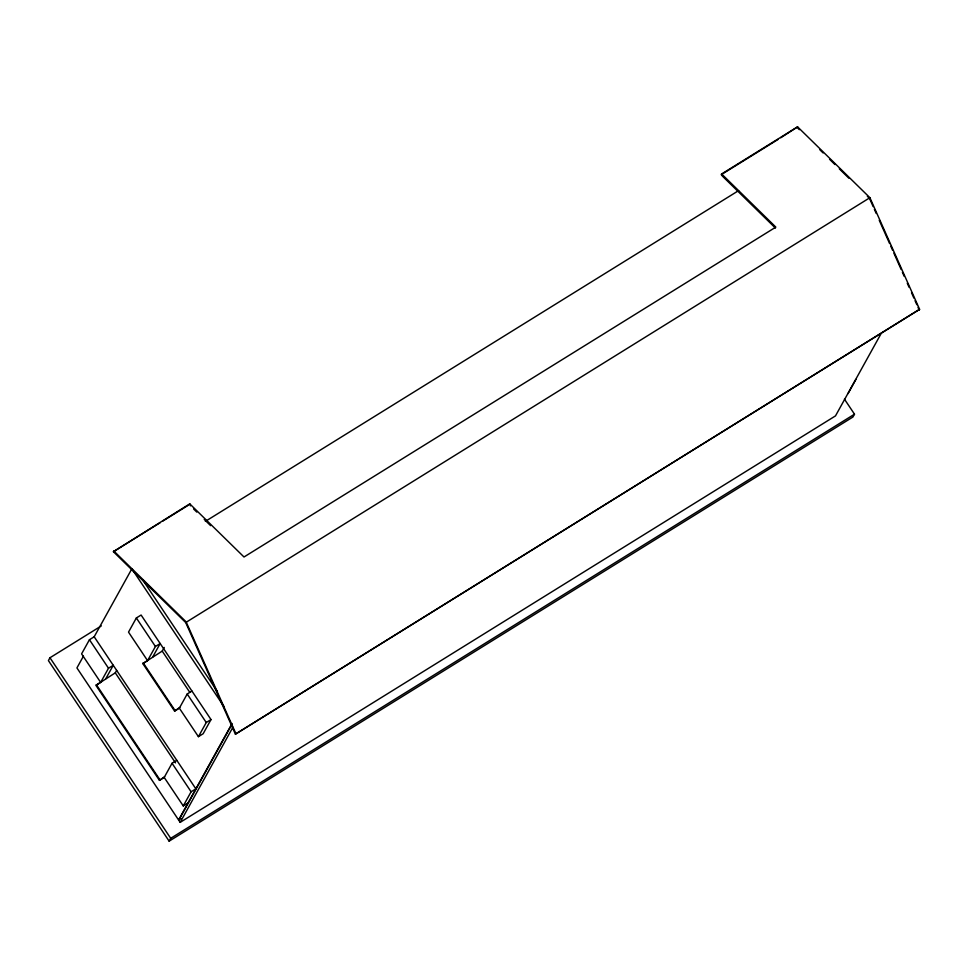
<?xml version="1.0" encoding="UTF-8"?>
<svg xmlns="http://www.w3.org/2000/svg" width="968" height="968" viewBox="0 0 968 968"><rect width="100%" height="100%" fill="white"/><g stroke="black" fill="none" stroke-linecap="round" stroke-linejoin="round"><path stroke-width="1.45" d="M101.289 625.921L49.973 657.756L48.4 660.587L169.134 841.156L852.929 417.014L854.502 414.183L844.435 399.131M113.401 551.699L189.776 503.856L244.009 556.999L775.84 227.117L721.62 173.974L797.596 126.844L869.893 197.702L919.6 309.324L235.406 734.168L185.711 622.545L113.401 551.699L160.264 522.635M131.854 568.821L94.186 636.775L89.443 639.727L81.59 653.884L100.66 682.392L97.09 684.594M83.442 656.159L76.92 667.92L178.596 819.981L180.968 818.505M189.389 504.57L189.776 503.856L190.418 505.853M116.644 670.4L115.289 672.845L95.905 685.332L159.454 780.377L164.197 777.425L172.05 763.268L176.793 760.328M100.66 682.392L108.501 668.235L113.256 665.282L105.79 678.737M179.346 708.165L198.416 736.672L203.159 733.732L211.012 719.575L141.11 615.031L136.355 617.971L128.514 632.128L147.572 660.648L142.828 663.588L174.603 711.105L179.346 708.165L187.199 694.008L191.942 691.055M142.828 663.588L162.213 651.101L164.245 647.435M147.572 660.648L155.424 646.491L160.168 643.538L152.714 656.994M185.711 622.545L869.893 197.702M174.603 711.105L179.746 707.451M159.454 780.377L164.596 776.723M198.416 736.672L206.257 722.515L211.012 719.575M164.197 777.425L183.267 805.933L191.107 791.776L195.863 788.835L94.186 636.775M178.596 819.981L232.078 723.495M231.497 725.105L178.765 820.235L180.181 822.352L835.493 415.889L880.892 333.972M169.134 841.156L170.707 838.324L854.502 414.183M180.181 822.352L232.913 727.222M235.406 734.168L919.6 309.324M780.74 137.771L797.596 126.844M848.065 393.577L855.918 379.42M162.793 521.062L188.119 505.356M778.212 139.344L721.22 174.688L721.62 173.974L722.261 175.97L775.416 228.061M205.385 521.365L738.62 190.611M183.267 805.933L188.01 802.992M797.208 127.558L799.362 129.676M819.86 149.762L823.102 152.932M829.576 159.284L834.973 164.572M839.292 168.795L848.996 178.318M867.352 196.286L869.506 198.404L873.16 206.607M193.6 508.974L196.794 512.108M204.236 519.393L210.613 525.648M113.8 550.986L186.098 621.831L235.805 733.454M142.659 579.808L217.449 691.66M132.677 570.055L224.31 707.1M162.213 651.101L189.801 692.362M136.355 617.971L155.424 646.491M187.199 694.008L206.257 722.515M143.216 662.886L174.99 710.403M115.289 672.845L175.498 762.881M89.443 639.727L108.501 668.235M172.05 763.268L191.107 791.776M96.304 684.63L159.841 779.663M49.973 657.756L170.707 838.324M874.382 209.354L876.209 213.456M879.246 220.293L889.604 243.549M890.826 246.283L892.653 250.385M893.875 253.12L901.184 269.54M902.394 272.274L904.221 276.376M907.27 283.213L909.097 287.314M911.517 292.747L913.877 298.071M915.062 300.721L916.841 304.714M918.027 307.364L919.213 310.026"/></g></svg>
